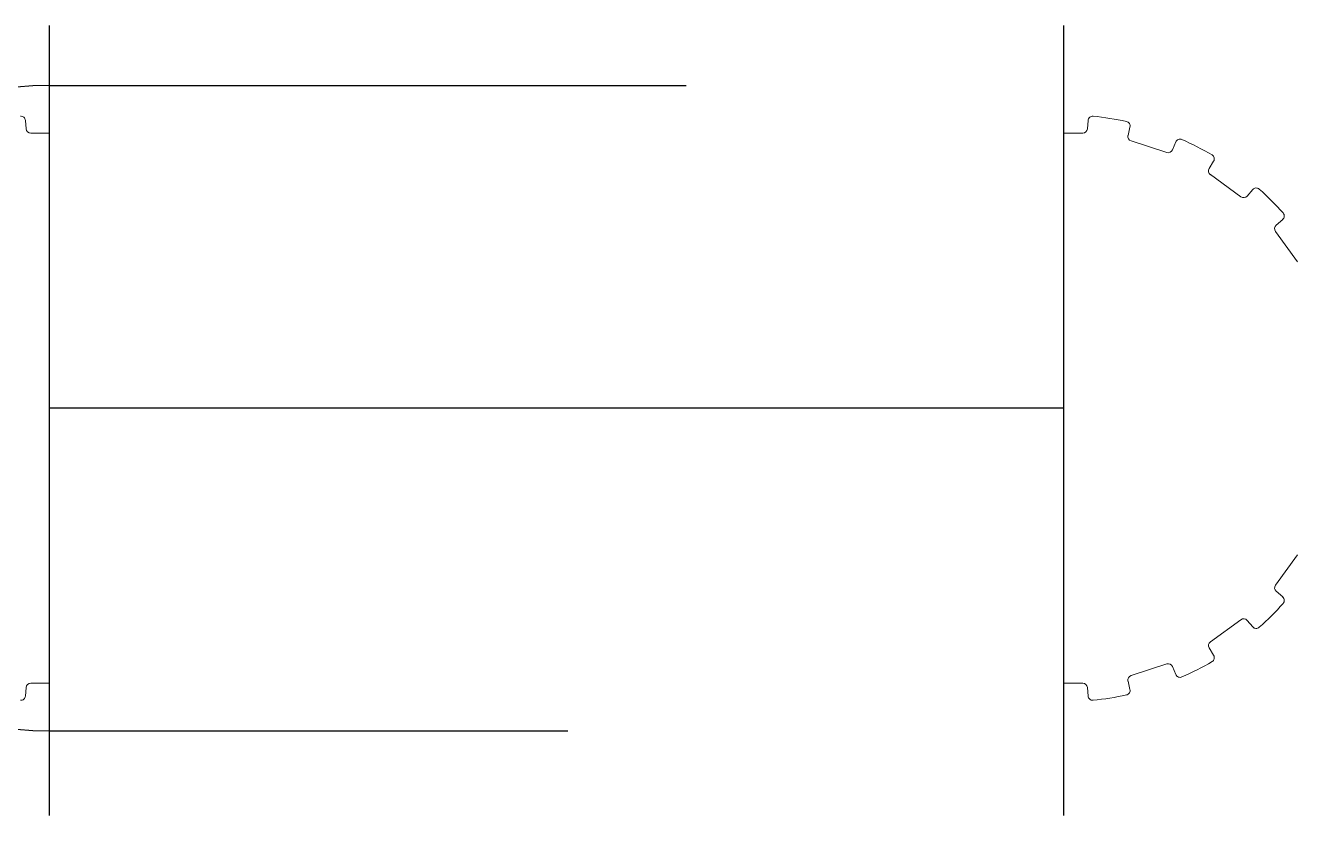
# Model space of a CAD drawing. Header units: millimetres. Extents: x 5 to 292, y 5 to 205.
# Drawn here: x 142.6 to 211.5, y 100 to 142.9 of the extents above; entities that cross this region are included whole.
import ezdxf

# ---------------------------------------------------------------- set-up
doc = ezdxf.new("R2010")
doc.units = ezdxf.units.MM

msp = doc.modelspace()

# ---------------------------------------------------------------- linework, layer by layer
for p, q in [((143.866, 100.03), (143.866, 142.879)), ((198.866, 100.03), (198.866, 142.879)), ((143.866, 139.62), (178.382, 139.62)), ((198.866, 122.12), (143.866, 122.12)), ((143.866, 104.62), (171.96, 104.62))]:
    msp.add_line(p, q)
at = {"color": 7, "linetype": 'Continuous', "lineweight": 15}
for p, q in [((142.597, 137.264), (142.558, 137.728)), ((200.135, 137.264), (200.174, 137.728)), ((202.445, 137.368), (202.339, 136.915)), ((143.866, 137.035), (142.846, 137.035)), ((198.866, 137.035), (199.886, 137.035)), ((202.505, 136.62), (204.445, 135.989)), ((204.753, 136.13), (204.933, 136.56)), ((206.982, 135.516), (206.741, 135.118)), ((206.808, 134.786), (208.458, 133.587)), ((208.794, 133.626), (209.099, 133.978)), ((210.725, 132.352), (210.372, 132.048)), ((210.333, 131.712), (211.532, 130.061)), ((210.333, 112.528), (211.532, 114.178)), ((210.725, 111.887), (210.372, 112.191)), ((206.808, 109.454), (208.458, 110.653)), ((208.794, 110.614), (209.099, 110.261)), ((206.982, 108.723), (206.741, 109.122)), ((202.505, 107.619), (204.445, 108.25)), ((204.753, 108.109), (204.933, 107.68)), ((142.597, 106.976), (142.558, 106.511)), ((143.866, 107.205), (142.846, 107.205)), ((198.866, 107.205), (199.886, 107.205)), ((200.135, 106.976), (200.174, 106.511)), ((202.445, 106.871), (202.339, 107.325))]:
    msp.add_line(p, q, dxfattribs=at)
at = {"color": 7, "linetype": 'Continuous', "lineweight": 15, "flags": 128}
for points in [[(200.448, 137.956), (200.448, 137.956)], [(200.448, 137.956), (200.448, 137.956)], [(142.558, 137.728), (142.558, 137.728)], [(142.558, 137.728), (142.558, 137.728)], [(142.597, 137.264), (142.597, 137.264)], [(142.597, 137.264), (142.597, 137.264)], [(200.135, 137.264), (200.135, 137.264)], [(200.135, 137.264), (200.135, 137.264)], [(200.174, 137.728), (200.174, 137.728)], [(200.174, 137.728), (200.174, 137.728)], [(202.255, 137.67), (202.255, 137.67)], [(202.445, 137.368), (202.445, 137.368)], [(142.846, 137.035), (142.846, 137.035)], [(142.846, 137.035), (142.846, 137.035)], [(199.886, 137.035), (199.886, 137.035)], [(199.886, 137.035), (199.886, 137.035)], [(202.339, 136.915), (202.339, 136.915)], [(202.505, 136.62), (202.505, 136.62)], [(205.264, 136.692), (205.264, 136.692)], [(204.445, 135.989), (204.445, 135.989)], [(204.753, 136.13), (204.753, 136.13)], [(204.933, 136.56), (204.933, 136.56)], [(206.895, 135.861), (206.895, 135.861)], [(206.982, 135.516), (206.982, 135.516)], [(206.741, 135.118), (206.741, 135.118)], [(206.808, 134.786), (206.808, 134.786)], [(209.099, 133.978), (209.099, 133.978)], [(209.454, 134.001), (209.454, 134.001)], [(208.458, 133.587), (208.458, 133.587)], [(208.794, 133.626), (208.794, 133.626)], [(210.748, 132.708), (210.748, 132.708)], [(210.372, 132.048), (210.372, 132.048)], [(210.725, 132.352), (210.725, 132.352)], [(210.333, 131.712), (210.333, 131.712)], [(211.532, 130.061), (211.532, 130.061)], [(211.532, 114.178), (211.532, 114.178)], [(210.333, 112.528), (210.333, 112.528)], [(210.372, 112.191), (210.372, 112.191)], [(210.725, 111.887), (210.725, 111.887)], [(210.748, 111.531), (210.748, 111.531)], [(208.458, 110.653), (208.458, 110.653)], [(208.794, 110.614), (208.794, 110.614)], [(209.099, 110.261), (209.099, 110.261)], [(209.454, 110.238), (209.454, 110.238)], [(206.741, 109.122), (206.741, 109.122)], [(206.808, 109.454), (206.808, 109.454)], [(206.895, 108.378), (206.895, 108.378)], [(206.982, 108.723), (206.982, 108.723)], [(202.505, 107.619), (202.505, 107.619)], [(204.445, 108.25), (204.445, 108.25)], [(204.753, 108.109), (204.753, 108.109)], [(204.933, 107.68), (204.933, 107.68)], [(142.597, 106.976), (142.597, 106.976)], [(142.597, 106.976), (142.597, 106.976)], [(142.846, 107.205), (142.846, 107.205)], [(142.846, 107.205), (142.846, 107.205)], [(199.886, 107.205), (199.886, 107.205)], [(199.886, 107.205), (199.886, 107.205)], [(200.135, 106.976), (200.135, 106.976)], [(200.135, 106.976), (200.135, 106.976)], [(202.339, 107.325), (202.339, 107.325)], [(205.264, 107.547), (205.264, 107.547)], [(142.558, 106.511), (142.558, 106.511)], [(142.558, 106.511), (142.558, 106.511)], [(200.174, 106.511), (200.174, 106.511)], [(200.174, 106.511), (200.174, 106.511)], [(200.448, 106.284), (200.448, 106.284)], [(200.448, 106.284), (200.448, 106.284)], [(202.255, 106.57), (202.255, 106.57)], [(202.445, 106.871), (202.445, 106.871)]]:
    msp.add_lwpolyline(points, dxfattribs=at)
msp.add_arc((143.866, 122.12), 17.5, 90, 270)
at = {"color": 7, "linetype": 'Continuous', "lineweight": 15}
for centre, radius, start, end in [((142.309, 137.707), 0.25, 4.79066, 95.70509), ((200.423, 137.707), 0.25, 84.29491, 175.20934), ((198.866, 122.12), 15.915, 77.70509, 84.29491), ((142.846, 137.285), 0.25, 184.79066, 270), ((199.886, 137.285), 0.25, 270, 355.20934), ((202.202, 137.425), 0.25, 346.79066, 77.70509), ((202.582, 136.858), 0.25, 166.79066, 252), ((205.164, 136.463), 0.25, 66.29491, 157.20934), ((198.866, 122.12), 15.915, 59.70509, 66.29491), ((204.523, 136.227), 0.25, 252, 337.20934), ((206.768, 135.645), 0.25, 328.79066, 59.70509), ((206.955, 134.988), 0.25, 148.79066, 234), ((209.288, 133.815), 0.25, 48.29491, 139.20934), ((198.866, 122.12), 15.915, 41.70509, 48.29491), ((208.605, 133.789), 0.25, 234, 319.20934), ((210.561, 132.542), 0.25, 310.79066, 41.70509), ((210.535, 131.859), 0.25, 130.79066, 216), ((210.535, 112.381), 0.25, 144, 229.20934), ((210.561, 111.698), 0.25, 318.29491, 49.20934), ((198.866, 122.12), 15.915, 311.70509, 318.29491), ((208.605, 110.451), 0.25, 40.79066, 126), ((209.288, 110.425), 0.25, 220.79066, 311.70509), ((206.955, 109.251), 0.25, 126, 211.20934), ((198.866, 122.12), 15.915, 293.70509, 300.29491), ((206.768, 108.594), 0.25, 300.29491, 31.20934), ((202.582, 107.382), 0.25, 108, 193.20934), ((204.523, 108.012), 0.25, 22.79066, 108), ((205.164, 107.776), 0.25, 202.79066, 293.70509), ((142.846, 106.955), 0.25, 90, 175.20934), ((199.886, 106.955), 0.25, 4.79066, 90), ((142.309, 106.532), 0.25, 264.29491, 355.20934), ((200.423, 106.532), 0.25, 184.79066, 275.70509), ((198.866, 122.12), 15.915, 275.70509, 282.29491), ((202.202, 106.814), 0.25, 282.29491, 13.20934)]:
    msp.add_arc(centre, radius, start, end, dxfattribs=at)

doc.saveas('drawing.dxf')
